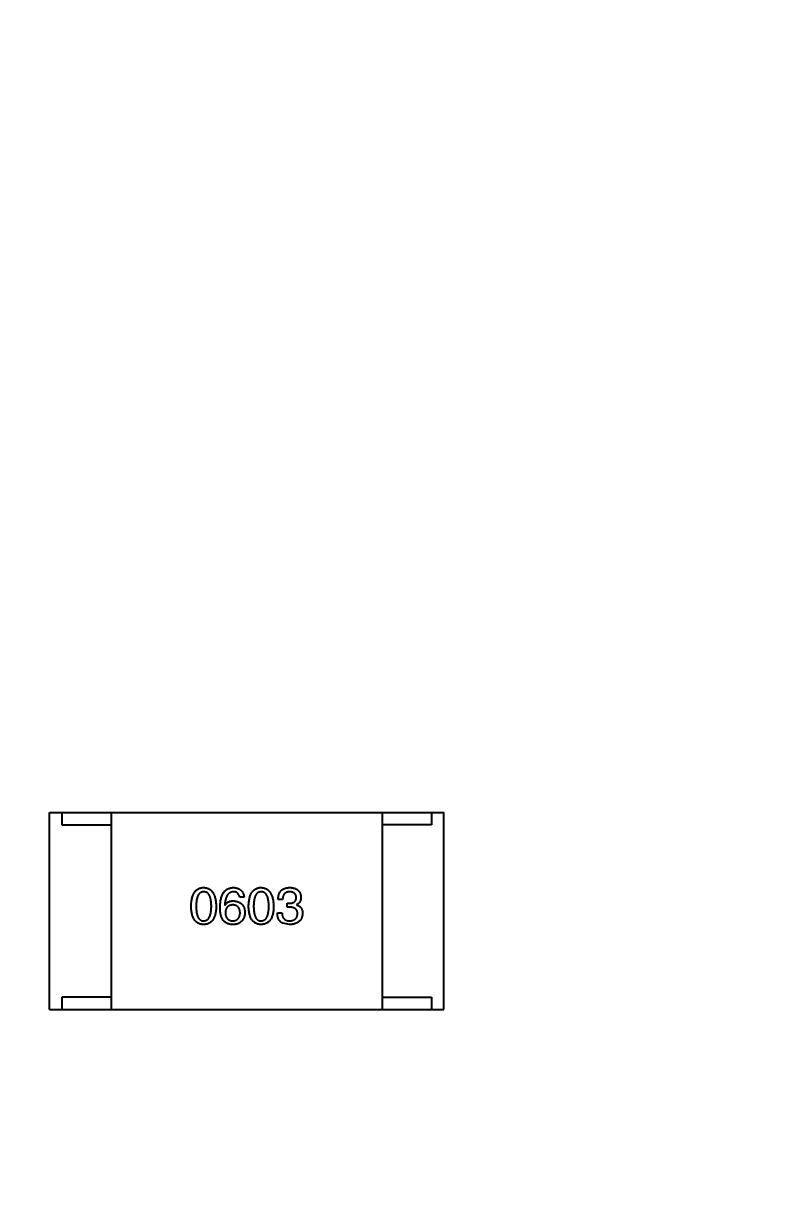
# Model space of a CAD drawing. Header units: inches. Extents: x -36 to 490, y -51 to 98.
# Drawn here: x 424.287 to 427.315, y 30.587 to 35.327 of the extents above; entities that cross this region are included whole.
import ezdxf

# ---------------------------------------------------------------- set-up
doc = ezdxf.new("R2010")
doc.units = ezdxf.units.IN
doc.header["$LTSCALE"] = 1.21
doc.header["$MEASUREMENT"] = 0
doc.header["$PDMODE"] = 3
doc.header["$PDSIZE"] = 0.3125
doc.layers.get('0').update_dxf_attribs({"linetype": 'CONTINUOUS'})
doc.layers.get('Defpoints').update_dxf_attribs({"linetype": 'CONTINUOUS'})
doc.layers.add('DIM', color=3, linetype='CONTINUOUS')
doc.styles.get("Standard").update_dxf_attribs({"font": 'txt', "width": 0.8})
doc.dimstyles.get("Standard").update_dxf_attribs({"dimtxt": 0.15625, "dimasz": 0.1875, "dimexe": 0.125, "dimexo": 0.0625, "dimgap": 0.09, "dimtad": 0, "dimtih": 1, "dimtoh": 1, "dimzin": 4, "dimdsep": 46, "dimtxsty": 'Standard', "dimblk": '_FILLED', "dimblk1": '_FILLED', "dimblk2": '_FILLED', "dimcen": 0.09, "dimazin": 1, "dimtp": 0.01, "dimtm": 0.01, "dimtfac": 1, "dimtofl": 0, "dimtmove": 0, "dimatfit": 3, "dimldrblk": '_FILLED', "dimfxl": 1, "dimtolj": 1, "dimtzin": 4, "dimarcsym": 0})

# ---------------------------------------------------------------- blocks, each defined once
blk = doc.blocks.new('_FILLED')
at = {"color": 0, "linetype": 'ByBlock'}
blk.add_solid([(0, 0), (-1, 0.1667), (-1, -0.1667)], dxfattribs=at)
blk = doc.blocks.new('*D70')
at = {"layer": 'Defpoints', "color": 0}
for p in [(406.8003, 41.9888), (406.8003, -7.0611), (488.6342, -7.0611)]:
    blk.add_point(p, dxfattribs=at)
at = {"layer": 'DIM', "color": 0, "lineweight": -2}
for p, q in [((406.8628, 41.9888), (488.7592, 41.9888)), ((488.6342, 39.4488), (488.6342, 21.3872)), ((488.6342, -4.5211), (488.6342, 13.5405)), ((406.8628, -7.0611), (488.7592, -7.0611))]:
    blk.add_line(p, q, dxfattribs=at)
at = {"layer": 'DIM', "color": 0, "lineweight": -2, "xscale": 2.54, "yscale": 2.54, "zscale": 2.54}
for p, rotation in [((488.6342, 41.9888), 90), ((488.6342, -7.0611), 270)]:
    blk.add_blockref('_FILLED', p, dxfattribs=dict(at, rotation=rotation))
at = {"layer": 'DIM', "color": 0, "insert": (488.6342, 17.4638), "char_height": 2.5, "attachment_point": 5, "rotation": 90, "line_spacing_factor": 2.5}
blk.add_mtext('\\A1;49.05', dxfattribs=at)

msp = doc.modelspace()

# ---------------------------------------------------------------- linework, layer by layer
at = {"color": 7, "linetype": 'Continuous'}
for p, q in [((424.3932, 32.1255), (425.9932, 32.1255)), ((424.3932, 31.3255), (424.3932, 32.1255)), ((424.4432, 32.1255), (424.4432, 32.0755)), ((424.6432, 32.1255), (424.6432, 31.3255)), ((425.7432, 32.1255), (425.7432, 31.3255)), ((425.9432, 32.1255), (425.9432, 32.0755)), ((425.9932, 31.3255), (425.9932, 32.1255)), ((424.4432, 32.0755), (424.6432, 32.0755)), ((425.9432, 32.0755), (425.7432, 32.0755)), ((425.1824, 31.7813), (425.1644, 31.7813)), ((425.3385, 31.7723), (425.3205, 31.7723)), ((425.1037, 31.7494), (425.1045, 31.7485)), ((425.3172, 31.7182), (425.336, 31.7182)), ((425.3565, 31.7567), (425.3664, 31.7567)), ((425.3565, 31.7412), (425.3565, 31.7567)), ((425.3655, 31.7412), (425.3565, 31.7412)), ((425.3951, 31.751), (425.3951, 31.7502)), ((425.3664, 31.6707), (425.3393, 31.6756)), ((424.6432, 31.3755), (424.4432, 31.3755)), ((424.4432, 31.3755), (424.4432, 31.3255)), ((425.7432, 31.3755), (425.9432, 31.3755)), ((425.9432, 31.3755), (425.9432, 31.3255)), ((424.3932, 31.3255), (425.9932, 31.3255))]:
    msp.add_line(p, q, dxfattribs=at)
for points, knots in [([(424.9675, 31.7444), (424.9676, 31.7475), (424.9678, 31.7534), (424.9685, 31.762), (424.9696, 31.7699), (424.9711, 31.7773), (424.973, 31.7842), (424.9753, 31.7904), (424.9778, 31.7961), (424.9809, 31.8012), (424.9842, 31.8057), (424.988, 31.8096), (424.9921, 31.813), (424.9966, 31.8157), (425.0015, 31.8178), (425.0068, 31.8194), (425.0124, 31.8204), (425.0163, 31.8206), (425.0183, 31.8207)], [0, 0, 0, 0, 0.088823, 0.172287, 0.250296, 0.323438, 0.392244, 0.456221, 0.516635, 0.573871, 0.628, 0.680335, 0.731489, 0.782557, 0.834044, 0.886738, 0.942089, 1, 1, 1, 1]), ([(425.0183, 31.8207), (425.0202, 31.8205), (425.0241, 31.8203), (425.0296, 31.8192), (425.0348, 31.8176), (425.0396, 31.8154), (425.0441, 31.8126), (425.0482, 31.8092), (425.0519, 31.8053), (425.0553, 31.8008), (425.0583, 31.7957), (425.0609, 31.79), (425.0632, 31.7838), (425.0651, 31.777), (425.0666, 31.7697), (425.0679, 31.7618), (425.0687, 31.7533), (425.069, 31.7475), (425.0691, 31.7444)], [0, 0, 0, 0, 0.057415, 0.112361, 0.16496, 0.216437, 0.267441, 0.318839, 0.371478, 0.426325, 0.483626, 0.544235, 0.608673, 0.677374, 0.750405, 0.828394, 0.911525, 1, 1, 1, 1]), ([(425.0849, 31.7412), (425.0849, 31.7443), (425.0851, 31.7504), (425.086, 31.7593), (425.0871, 31.7675), (425.0887, 31.7752), (425.0907, 31.7823), (425.0931, 31.7888), (425.0959, 31.7947), (425.0991, 31.7999), (425.1026, 31.8047), (425.1066, 31.8088), (425.111, 31.8123), (425.1159, 31.8152), (425.1211, 31.8175), (425.1267, 31.8192), (425.1327, 31.8203), (425.1368, 31.8205), (425.1389, 31.8207)], [0, 0, 0, 0, 0.087517, 0.169686, 0.246944, 0.319347, 0.387088, 0.450961, 0.511075, 0.567974, 0.622351, 0.675039, 0.726853, 0.778688, 0.83093, 0.884738, 0.941043, 1, 1, 1, 1]), ([(425.1389, 31.8207), (425.1405, 31.8205), (425.1437, 31.8203), (425.1482, 31.8196), (425.1524, 31.8186), (425.1564, 31.8174), (425.1601, 31.8159), (425.1635, 31.8141), (425.1666, 31.812), (425.1695, 31.8097), (425.1721, 31.8071), (425.1744, 31.8042), (425.1765, 31.801), (425.1782, 31.7976), (425.1797, 31.7939), (425.1809, 31.7899), (425.1818, 31.7857), (425.1822, 31.7828), (425.1824, 31.7813)], [0, 0, 0, 0, 0.073784, 0.144317, 0.211047, 0.274818, 0.336501, 0.395724, 0.453465, 0.510016, 0.566585, 0.622844, 0.680328, 0.739335, 0.800408, 0.863904, 0.93053, 1, 1, 1, 1]), ([(425.2006, 31.7444), (425.2007, 31.7475), (425.2009, 31.7534), (425.2017, 31.762), (425.2028, 31.7699), (425.2043, 31.7773), (425.2061, 31.7842), (425.2084, 31.7904), (425.211, 31.7961), (425.214, 31.8012), (425.2174, 31.8057), (425.2211, 31.8096), (425.2252, 31.813), (425.2298, 31.8157), (425.2347, 31.8178), (425.2399, 31.8194), (425.2456, 31.8204), (425.2494, 31.8206), (425.2514, 31.8207)], [0, 0, 0, 0, 0.088823, 0.172287, 0.250296, 0.323438, 0.392244, 0.456221, 0.516635, 0.573871, 0.628, 0.680335, 0.731489, 0.782557, 0.834044, 0.886738, 0.942089, 1, 1, 1, 1]), ([(425.2514, 31.8207), (425.2534, 31.8205), (425.2572, 31.8203), (425.2628, 31.8192), (425.2679, 31.8176), (425.2728, 31.8154), (425.2772, 31.8126), (425.2813, 31.8092), (425.2851, 31.8053), (425.2884, 31.8008), (425.2915, 31.7957), (425.2941, 31.79), (425.2964, 31.7838), (425.2983, 31.777), (425.2998, 31.7697), (425.301, 31.7618), (425.3019, 31.7533), (425.3021, 31.7475), (425.3022, 31.7444)], [0, 0, 0, 0, 0.057415, 0.112361, 0.16496, 0.216437, 0.267441, 0.318839, 0.371478, 0.426325, 0.483626, 0.544235, 0.608673, 0.677374, 0.750405, 0.828394, 0.911525, 1, 1, 1, 1]), ([(425.3205, 31.7723), (425.3205, 31.7742), (425.3206, 31.778), (425.3213, 31.7834), (425.3223, 31.7884), (425.3236, 31.7931), (425.3254, 31.7974), (425.3274, 31.8014), (425.3299, 31.805), (425.3327, 31.8082), (425.3359, 31.8111), (425.3394, 31.8136), (425.3433, 31.8157), (425.3476, 31.8174), (425.3522, 31.8188), (425.3571, 31.8198), (425.3624, 31.8205), (425.3661, 31.8206), (425.368, 31.8207)], [0, 0, 0, 0, 0.074804, 0.144899, 0.211458, 0.274554, 0.334363, 0.392059, 0.448123, 0.503024, 0.558154, 0.613471, 0.670844, 0.729926, 0.792003, 0.857405, 0.926768, 1, 1, 1, 1]), ([(425.368, 31.8207), (425.3697, 31.8206), (425.3731, 31.8204), (425.3779, 31.8197), (425.3825, 31.8189), (425.3867, 31.8177), (425.3907, 31.8163), (425.3943, 31.8145), (425.3976, 31.8126), (425.4006, 31.8103), (425.4033, 31.8077), (425.4056, 31.8049), (425.4077, 31.8018), (425.4094, 31.7984), (425.4108, 31.7947), (425.4119, 31.7908), (425.4127, 31.7865), (425.413, 31.7836), (425.4131, 31.7821)], [0, 0, 0, 0, 0.077845, 0.151584, 0.221397, 0.287366, 0.350104, 0.410398, 0.467998, 0.524388, 0.579979, 0.635152, 0.690917, 0.747936, 0.806661, 0.867861, 0.932479, 1, 1, 1, 1]), ([(425.0183, 31.8035), (425.017, 31.8034), (425.0147, 31.8033), (425.0112, 31.8026), (425.0079, 31.8015), (425.0049, 31.7998), (425.0022, 31.7977), (424.9997, 31.7952), (424.9974, 31.7921), (424.9954, 31.7886), (424.9936, 31.7847), (424.9921, 31.7803), (424.9909, 31.7754), (424.9897, 31.7701), (424.9889, 31.7644), (424.9884, 31.7581), (424.988, 31.7514), (424.988, 31.7468), (424.9879, 31.7444)], [0, 0, 0, 0, 0.049764, 0.097007, 0.143217, 0.188577, 0.235116, 0.282997, 0.333719, 0.387776, 0.445989, 0.508679, 0.576563, 0.649481, 0.728235, 0.812722, 0.903548, 1, 1, 1, 1]), ([(425.0494, 31.7444), (425.0494, 31.7468), (425.0494, 31.7514), (425.049, 31.7581), (425.0484, 31.7644), (425.0476, 31.7701), (425.0465, 31.7754), (425.0452, 31.7803), (425.0436, 31.7847), (425.0418, 31.7887), (425.0397, 31.7921), (425.0374, 31.7952), (425.0348, 31.7977), (425.032, 31.7998), (425.0289, 31.8015), (425.0256, 31.8026), (425.022, 31.8033), (425.0195, 31.8034), (425.0183, 31.8035)], [0, 0, 0, 0, 0.095719, 0.185854, 0.269738, 0.347952, 0.420315, 0.487894, 0.550245, 0.608186, 0.662454, 0.713283, 0.761375, 0.808209, 0.854301, 0.901312, 0.949396, 1, 1, 1, 1]), ([(425.1389, 31.8035), (425.1376, 31.8034), (425.1351, 31.8032), (425.1314, 31.8023), (425.1279, 31.8012), (425.1247, 31.7995), (425.1217, 31.7975), (425.1189, 31.7951), (425.1164, 31.7923), (425.114, 31.7891), (425.112, 31.7855), (425.1101, 31.7815), (425.1085, 31.7771), (425.1071, 31.7723), (425.1059, 31.7671), (425.1049, 31.7616), (425.1042, 31.7556), (425.1039, 31.7515), (425.1037, 31.7494)], [0, 0, 0, 0, 0.054741, 0.107075, 0.158339, 0.208382, 0.258772, 0.310045, 0.362765, 0.417822, 0.475982, 0.537466, 0.602901, 0.673037, 0.747247, 0.826291, 0.910782, 1, 1, 1, 1]), ([(425.1045, 31.7485), (425.1054, 31.75), (425.1071, 31.7528), (425.1102, 31.7565), (425.1139, 31.7596), (425.118, 31.7622), (425.1226, 31.7641), (425.1277, 31.7656), (425.1332, 31.7664), (425.137, 31.7665), (425.1389, 31.7666)], [0, 0, 0, 0, 0.122276, 0.239997, 0.35611, 0.473903, 0.59404, 0.720428, 0.855383, 1, 1, 1, 1]), ([(425.1644, 31.7813), (425.164, 31.7831), (425.1632, 31.7864), (425.1614, 31.791), (425.159, 31.7948), (425.1561, 31.798), (425.1525, 31.8005), (425.1485, 31.8022), (425.1439, 31.8033), (425.1406, 31.8034), (425.1389, 31.8035)], [0, 0, 0, 0, 0.1439, 0.274233, 0.394478, 0.509388, 0.621911, 0.738504, 0.863414, 1, 1, 1, 1]), ([(425.1389, 31.7666), (425.1408, 31.7664), (425.1443, 31.7661), (425.1495, 31.7652), (425.1543, 31.764), (425.1587, 31.7625), (425.1629, 31.7607), (425.1667, 31.7586), (425.1701, 31.7561), (425.1732, 31.7533), (425.176, 31.7502), (425.1784, 31.7468), (425.1805, 31.7431), (425.1822, 31.739), (425.1836, 31.7347), (425.1847, 31.73), (425.1854, 31.725), (425.1856, 31.7216), (425.1857, 31.7198)], [0, 0, 0, 0, 0.074228, 0.144548, 0.211288, 0.274576, 0.335162, 0.393915, 0.450599, 0.506657, 0.562409, 0.618617, 0.676096, 0.735061, 0.79654, 0.860906, 0.928473, 1, 1, 1, 1]), ([(425.2514, 31.8035), (425.2502, 31.8034), (425.2478, 31.8033), (425.2443, 31.8026), (425.2411, 31.8015), (425.2381, 31.7998), (425.2354, 31.7977), (425.2328, 31.7952), (425.2306, 31.7921), (425.2286, 31.7886), (425.2268, 31.7847), (425.2252, 31.7803), (425.224, 31.7754), (425.2229, 31.7701), (425.2221, 31.7644), (425.2215, 31.7581), (425.2212, 31.7514), (425.2211, 31.7468), (425.2211, 31.7444)], [0, 0, 0, 0, 0.049764, 0.097007, 0.143217, 0.188577, 0.235116, 0.282997, 0.333719, 0.387776, 0.445989, 0.508679, 0.576563, 0.649481, 0.728235, 0.812722, 0.903548, 1, 1, 1, 1]), ([(425.2826, 31.7444), (425.2826, 31.7468), (425.2825, 31.7514), (425.2821, 31.7581), (425.2815, 31.7644), (425.2807, 31.7701), (425.2796, 31.7754), (425.2783, 31.7803), (425.2767, 31.7847), (425.2749, 31.7887), (425.2728, 31.7921), (425.2705, 31.7952), (425.2679, 31.7977), (425.2651, 31.7998), (425.262, 31.8015), (425.2587, 31.8026), (425.2551, 31.8033), (425.2527, 31.8034), (425.2514, 31.8035)], [0, 0, 0, 0, 0.095719, 0.185854, 0.269738, 0.347952, 0.420315, 0.487894, 0.550245, 0.608186, 0.662454, 0.713283, 0.761375, 0.808209, 0.854301, 0.901312, 0.949396, 1, 1, 1, 1]), ([(425.3672, 31.8035), (425.3661, 31.8034), (425.3639, 31.8034), (425.3607, 31.803), (425.3577, 31.8024), (425.355, 31.8016), (425.3524, 31.8005), (425.3501, 31.7991), (425.3479, 31.7976), (425.346, 31.7957), (425.3443, 31.7936), (425.3429, 31.7913), (425.3416, 31.7887), (425.3405, 31.7859), (425.3397, 31.7828), (425.3391, 31.7795), (425.3386, 31.776), (425.3385, 31.7736), (425.3385, 31.7723)], [0, 0, 0, 0, 0.069877, 0.136363, 0.198671, 0.257968, 0.315462, 0.370709, 0.425568, 0.479847, 0.535753, 0.592303, 0.651386, 0.713311, 0.778642, 0.84836, 0.921866, 1, 1, 1, 1]), ([(425.3664, 31.7567), (425.3675, 31.7568), (425.3696, 31.7569), (425.3727, 31.7572), (425.3755, 31.7578), (425.3782, 31.7585), (425.3807, 31.7593), (425.383, 31.7604), (425.385, 31.7616), (425.3869, 31.763), (425.3885, 31.7646), (425.39, 31.7664), (425.3912, 31.7683), (425.3922, 31.7704), (425.3931, 31.7727), (425.3937, 31.7751), (425.3941, 31.7778), (425.3942, 31.7796), (425.3942, 31.7805)], [0, 0, 0, 0, 0.079415, 0.154091, 0.22508, 0.29186, 0.355026, 0.415127, 0.472418, 0.528511, 0.583551, 0.638361, 0.693547, 0.750023, 0.807857, 0.868401, 0.932259, 1, 1, 1, 1]), ([(425.3942, 31.7805), (425.3941, 31.7814), (425.394, 31.7831), (425.3935, 31.7857), (425.3928, 31.788), (425.392, 31.7902), (425.3909, 31.7923), (425.3897, 31.7941), (425.3883, 31.7958), (425.3867, 31.7973), (425.3849, 31.7987), (425.3829, 31.7999), (425.3807, 31.8009), (425.3784, 31.8018), (425.3758, 31.8024), (425.3731, 31.8029), (425.3702, 31.8033), (425.3682, 31.8034), (425.3672, 31.8035)], [0, 0, 0, 0, 0.067655, 0.132224, 0.194132, 0.253145, 0.309858, 0.366002, 0.421361, 0.47702, 0.532632, 0.590536, 0.65067, 0.713258, 0.779588, 0.848803, 0.921949, 1, 1, 1, 1]), ([(425.4131, 31.7821), (425.413, 31.7803), (425.4129, 31.7768), (425.4121, 31.7717), (425.4107, 31.767), (425.4087, 31.7628), (425.4061, 31.7591), (425.403, 31.7559), (425.3993, 31.7531), (425.3965, 31.7517), (425.3951, 31.751)], [0, 0, 0, 0, 0.143686, 0.277942, 0.40333, 0.521785, 0.638573, 0.755208, 0.874773, 1, 1, 1, 1]), ([(425.0183, 31.6707), (425.0163, 31.6708), (425.0124, 31.6709), (425.0068, 31.6719), (425.0015, 31.6734), (424.9966, 31.6755), (424.9921, 31.6781), (424.988, 31.6814), (424.9842, 31.6851), (424.9809, 31.6895), (424.9778, 31.6944), (424.9753, 31.6999), (424.973, 31.706), (424.9711, 31.7126), (424.9696, 31.7198), (424.9685, 31.7275), (424.9678, 31.7358), (424.9676, 31.7415), (424.9675, 31.7444)], [0, 0, 0, 0, 0.059135, 0.115606, 0.169241, 0.221578, 0.273261, 0.324749, 0.377329, 0.431642, 0.488541, 0.548597, 0.612232, 0.680174, 0.752504, 0.829777, 0.912307, 1, 1, 1, 1]), ([(424.9879, 31.7444), (424.988, 31.7421), (424.988, 31.7374), (424.9884, 31.7307), (424.9889, 31.7245), (424.9897, 31.7187), (424.9909, 31.7134), (424.9921, 31.7086), (424.9936, 31.7042), (424.9954, 31.7002), (424.9974, 31.6967), (424.9997, 31.6937), (425.0022, 31.6911), (425.005, 31.6891), (425.0079, 31.6874), (425.0112, 31.6862), (425.0147, 31.6856), (425.017, 31.6855), (425.0183, 31.6854)], [0, 0, 0, 0, 0.096457, 0.187288, 0.27178, 0.350132, 0.423455, 0.491343, 0.554037, 0.612253, 0.666313, 0.717038, 0.764921, 0.811214, 0.856775, 0.902988, 0.950234, 1, 1, 1, 1]), ([(425.0183, 31.6854), (425.0195, 31.6855), (425.022, 31.6857), (425.0256, 31.6864), (425.0289, 31.6877), (425.032, 31.6894), (425.0348, 31.6915), (425.0373, 31.6941), (425.0397, 31.6971), (425.0417, 31.7006), (425.0436, 31.7046), (425.0451, 31.7089), (425.0465, 31.7138), (425.0476, 31.719), (425.0484, 31.7248), (425.049, 31.7309), (425.0494, 31.7375), (425.0494, 31.7421), (425.0494, 31.7444)], [0, 0, 0, 0, 0.050879, 0.099377, 0.146973, 0.193618, 0.240619, 0.289461, 0.34047, 0.395283, 0.453059, 0.515633, 0.582666, 0.655287, 0.732971, 0.815933, 0.905166, 1, 1, 1, 1]), ([(425.0691, 31.7444), (425.069, 31.7415), (425.0688, 31.7358), (425.068, 31.7275), (425.0669, 31.7198), (425.0654, 31.7126), (425.0635, 31.706), (425.0613, 31.6999), (425.0587, 31.6945), (425.0557, 31.6895), (425.0523, 31.6852), (425.0486, 31.6814), (425.0444, 31.6781), (425.0399, 31.6755), (425.035, 31.6734), (425.0298, 31.6719), (425.0241, 31.6709), (425.0203, 31.6708), (425.0183, 31.6707)], [0, 0, 0, 0, 0.08769, 0.170218, 0.24749, 0.319818, 0.387758, 0.451391, 0.511445, 0.568185, 0.622681, 0.67526, 0.726746, 0.778428, 0.830764, 0.884397, 0.940866, 1, 1, 1, 1]), ([(425.0955, 31.6903), (425.0946, 31.6919), (425.0929, 31.6951), (425.0907, 31.7003), (425.0889, 31.706), (425.0874, 31.7122), (425.0862, 31.7188), (425.0855, 31.7258), (425.0849, 31.7333), (425.0849, 31.7385), (425.0849, 31.7412)], [0, 0, 0, 0, 0.101889, 0.209155, 0.322694, 0.442863, 0.569758, 0.70479, 0.848502, 1, 1, 1, 1]), ([(425.1365, 31.7502), (425.1353, 31.7501), (425.1331, 31.75), (425.1298, 31.7496), (425.1267, 31.7489), (425.1239, 31.7479), (425.1212, 31.7468), (425.1188, 31.7453), (425.1165, 31.7437), (425.1145, 31.7418), (425.1127, 31.7397), (425.1112, 31.7373), (425.1098, 31.7347), (425.1086, 31.7319), (425.1077, 31.7288), (425.1069, 31.7255), (425.1064, 31.7219), (425.1062, 31.7195), (425.1062, 31.7182)], [0, 0, 0, 0, 0.070453, 0.136523, 0.199866, 0.260392, 0.318446, 0.374657, 0.430182, 0.485556, 0.541071, 0.598396, 0.657208, 0.718642, 0.783247, 0.851631, 0.923928, 1, 1, 1, 1]), ([(425.1062, 31.7182), (425.1062, 31.7169), (425.1064, 31.7144), (425.107, 31.7108), (425.1077, 31.7074), (425.1087, 31.7042), (425.1098, 31.7013), (425.1113, 31.6986), (425.1129, 31.6962), (425.1148, 31.694), (425.1168, 31.692), (425.1191, 31.6904), (425.1216, 31.6889), (425.1243, 31.6877), (425.1272, 31.6867), (425.1304, 31.6861), (425.1338, 31.6856), (425.1361, 31.6855), (425.1373, 31.6854)], [0, 0, 0, 0, 0.076467, 0.148148, 0.216496, 0.280559, 0.342274, 0.401168, 0.458322, 0.514073, 0.569257, 0.62465, 0.68124, 0.739113, 0.799947, 0.862804, 0.929597, 1, 1, 1, 1]), ([(425.166, 31.719), (425.1659, 31.7203), (425.1657, 31.7226), (425.1652, 31.7261), (425.1645, 31.7293), (425.1636, 31.7323), (425.1625, 31.7351), (425.1612, 31.7376), (425.1596, 31.7399), (425.1579, 31.742), (425.1559, 31.7438), (425.1537, 31.7455), (425.1513, 31.7468), (425.1488, 31.748), (425.146, 31.7489), (425.143, 31.7496), (425.1398, 31.75), (425.1376, 31.7501), (425.1365, 31.7502)], [0, 0, 0, 0, 0.076288, 0.14871, 0.216387, 0.281386, 0.342528, 0.402111, 0.4591, 0.514852, 0.569974, 0.625644, 0.682226, 0.740156, 0.800362, 0.863471, 0.930116, 1, 1, 1, 1]), ([(425.1373, 31.6854), (425.1384, 31.6855), (425.1405, 31.6857), (425.1436, 31.6862), (425.1465, 31.687), (425.1492, 31.6881), (425.1517, 31.6893), (425.1541, 31.6909), (425.1562, 31.6926), (425.1581, 31.6946), (425.1598, 31.6969), (425.1613, 31.6993), (425.1626, 31.702), (425.1637, 31.705), (425.1645, 31.7082), (425.1652, 31.7116), (425.1658, 31.7152), (425.1659, 31.7177), (425.166, 31.719)], [0, 0, 0, 0, 0.066682, 0.130303, 0.190802, 0.248749, 0.30534, 0.361219, 0.415721, 0.471765, 0.528279, 0.586428, 0.64659, 0.710143, 0.776461, 0.846692, 0.921137, 1, 1, 1, 1]), ([(425.1857, 31.7198), (425.1856, 31.7181), (425.1855, 31.7146), (425.1848, 31.7096), (425.1837, 31.7047), (425.1821, 31.6999), (425.18, 31.6954), (425.1774, 31.691), (425.1744, 31.6868), (425.1721, 31.6843), (425.1709, 31.683)], [0, 0, 0, 0, 0.12904, 0.253809, 0.377066, 0.499122, 0.621469, 0.744665, 0.870607, 1, 1, 1, 1]), ([(425.2514, 31.6707), (425.2494, 31.6708), (425.2456, 31.6709), (425.2399, 31.6719), (425.2347, 31.6734), (425.2298, 31.6755), (425.2253, 31.6781), (425.2211, 31.6814), (425.2174, 31.6851), (425.214, 31.6895), (425.211, 31.6944), (425.2084, 31.6999), (425.2062, 31.706), (425.2043, 31.7126), (425.2028, 31.7198), (425.2017, 31.7275), (425.2009, 31.7358), (425.2007, 31.7415), (425.2006, 31.7444)], [0, 0, 0, 0, 0.059135, 0.115606, 0.169241, 0.221578, 0.273261, 0.324749, 0.377329, 0.431642, 0.488541, 0.548597, 0.612232, 0.680174, 0.752504, 0.829777, 0.912307, 1, 1, 1, 1]), ([(425.2211, 31.7444), (425.2211, 31.7421), (425.2212, 31.7374), (425.2215, 31.7307), (425.2221, 31.7245), (425.2229, 31.7187), (425.224, 31.7134), (425.2252, 31.7086), (425.2268, 31.7042), (425.2286, 31.7002), (425.2306, 31.6967), (425.2328, 31.6937), (425.2353, 31.6911), (425.2381, 31.6891), (425.2411, 31.6874), (425.2443, 31.6862), (425.2478, 31.6856), (425.2502, 31.6855), (425.2514, 31.6854)], [0, 0, 0, 0, 0.096457, 0.187288, 0.27178, 0.350132, 0.423455, 0.491343, 0.554037, 0.612253, 0.666313, 0.717038, 0.764921, 0.811214, 0.856775, 0.902988, 0.950234, 1, 1, 1, 1]), ([(425.2514, 31.6854), (425.2527, 31.6855), (425.2551, 31.6857), (425.2587, 31.6864), (425.262, 31.6877), (425.2651, 31.6894), (425.2679, 31.6915), (425.2705, 31.6941), (425.2728, 31.6971), (425.2749, 31.7006), (425.2767, 31.7046), (425.2783, 31.7089), (425.2796, 31.7138), (425.2807, 31.719), (425.2815, 31.7248), (425.2821, 31.7309), (425.2825, 31.7375), (425.2826, 31.7421), (425.2826, 31.7444)], [0, 0, 0, 0, 0.050879, 0.099377, 0.146973, 0.193618, 0.240619, 0.289461, 0.34047, 0.395283, 0.453059, 0.515633, 0.582666, 0.655287, 0.732971, 0.815933, 0.905166, 1, 1, 1, 1]), ([(425.3022, 31.7444), (425.3021, 31.7415), (425.3019, 31.7358), (425.3012, 31.7275), (425.3001, 31.7198), (425.2986, 31.7126), (425.2967, 31.706), (425.2945, 31.6999), (425.2919, 31.6945), (425.2889, 31.6895), (425.2855, 31.6852), (425.2817, 31.6814), (425.2776, 31.6781), (425.2731, 31.6755), (425.2682, 31.6734), (425.2629, 31.6719), (425.2573, 31.6709), (425.2534, 31.6708), (425.2514, 31.6707)], [0, 0, 0, 0, 0.08769, 0.170218, 0.24749, 0.319818, 0.387758, 0.451391, 0.511445, 0.568185, 0.622681, 0.67526, 0.726746, 0.778428, 0.830764, 0.884397, 0.940866, 1, 1, 1, 1]), ([(425.3393, 31.6756), (425.3384, 31.676), (425.3367, 31.6768), (425.3343, 31.6784), (425.332, 31.68), (425.3299, 31.6819), (425.328, 31.6839), (425.3262, 31.6862), (425.3245, 31.6886), (425.3231, 31.6912), (425.3218, 31.6939), (425.3206, 31.6969), (425.3197, 31.7), (425.3188, 31.7033), (425.3182, 31.7068), (425.3177, 31.7104), (425.3173, 31.7143), (425.3172, 31.7169), (425.3172, 31.7182)], [0, 0, 0, 0, 0.056906, 0.113264, 0.168825, 0.223843, 0.279195, 0.335267, 0.392098, 0.450414, 0.51054, 0.572219, 0.636652, 0.703156, 0.773102, 0.845505, 0.921063, 1, 1, 1, 1]), ([(425.336, 31.7182), (425.3361, 31.7169), (425.3362, 31.7143), (425.3367, 31.7106), (425.3373, 31.7071), (425.3382, 31.7039), (425.3394, 31.7009), (425.3407, 31.6982), (425.3424, 31.6958), (425.3442, 31.6936), (425.3463, 31.6917), (425.3486, 31.69), (425.3511, 31.6885), (425.3539, 31.6874), (425.3569, 31.6865), (425.3601, 31.6859), (425.3636, 31.6855), (425.366, 31.6854), (425.3672, 31.6854)], [0, 0, 0, 0, 0.07723, 0.149593, 0.217944, 0.282232, 0.34411, 0.402297, 0.458791, 0.513966, 0.568538, 0.623291, 0.679957, 0.737243, 0.798142, 0.86118, 0.928728, 1, 1, 1, 1]), ([(425.3991, 31.7141), (425.3991, 31.7152), (425.3991, 31.7173), (425.3987, 31.7204), (425.398, 31.7233), (425.3971, 31.7259), (425.3959, 31.7284), (425.3945, 31.7306), (425.3927, 31.7326), (425.3908, 31.7344), (425.3885, 31.736), (425.386, 31.7374), (425.3832, 31.7386), (425.3802, 31.7395), (425.3769, 31.7403), (425.3733, 31.7408), (425.3695, 31.7411), (425.3669, 31.7411), (425.3655, 31.7412)], [0, 0, 0, 0, 0.066518, 0.129194, 0.188613, 0.245254, 0.300032, 0.353805, 0.407079, 0.461108, 0.516272, 0.574141, 0.634837, 0.699275, 0.767504, 0.840272, 0.917505, 1, 1, 1, 1]), ([(425.4196, 31.7166), (425.4195, 31.7148), (425.4193, 31.7113), (425.4184, 31.7062), (425.4171, 31.7015), (425.4155, 31.6971), (425.4135, 31.6931), (425.4111, 31.6893), (425.4083, 31.6859), (425.4051, 31.6829), (425.4016, 31.6802), (425.3977, 31.6778), (425.3934, 31.6757), (425.3887, 31.6741), (425.3836, 31.6727), (425.3782, 31.6716), (425.3724, 31.6709), (425.3684, 31.6708), (425.3664, 31.6707)], [0, 0, 0, 0, 0.068236, 0.132937, 0.194125, 0.253174, 0.310181, 0.365986, 0.421096, 0.476216, 0.532352, 0.590232, 0.649824, 0.71274, 0.778406, 0.848058, 0.921922, 1, 1, 1, 1]), ([(425.3672, 31.6854), (425.3684, 31.6855), (425.3708, 31.6857), (425.3743, 31.6862), (425.3775, 31.6869), (425.3805, 31.6878), (425.3833, 31.6888), (425.3859, 31.6902), (425.3882, 31.6917), (425.3904, 31.6934), (425.3922, 31.6953), (425.394, 31.6974), (425.3954, 31.6997), (425.3966, 31.7022), (425.3976, 31.7049), (425.3983, 31.7078), (425.3989, 31.7109), (425.3991, 31.713), (425.3991, 31.7141)], [0, 0, 0, 0, 0.076694, 0.149502, 0.218019, 0.283183, 0.345589, 0.405199, 0.462852, 0.519478, 0.575313, 0.630559, 0.687006, 0.744638, 0.804006, 0.866059, 0.931486, 1, 1, 1, 1]), ([(425.3951, 31.7502), (425.396, 31.7498), (425.398, 31.7492), (425.4008, 31.7481), (425.4034, 31.7468), (425.4058, 31.7454), (425.408, 31.7437), (425.4101, 31.742), (425.4119, 31.7401), (425.4135, 31.7381), (425.415, 31.7359), (425.4162, 31.7336), (425.4173, 31.7311), (425.4181, 31.7285), (425.4189, 31.7257), (425.4193, 31.7228), (425.4196, 31.7197), (425.4196, 31.7176), (425.4196, 31.7166)], [0, 0, 0, 0, 0.069445, 0.136039, 0.200011, 0.261745, 0.322328, 0.381403, 0.438864, 0.496655, 0.554398, 0.612391, 0.672266, 0.733005, 0.79604, 0.861293, 0.928785, 1, 1, 1, 1]), ([(425.134, 31.6707), (425.132, 31.6708), (425.128, 31.671), (425.1222, 31.6721), (425.1167, 31.6737), (425.1117, 31.6759), (425.107, 31.6786), (425.1027, 31.682), (425.0988, 31.6859), (425.0966, 31.6888), (425.0955, 31.6903)], [0, 0, 0, 0, 0.137449, 0.267856, 0.393219, 0.514735, 0.63397, 0.753734, 0.874967, 1, 1, 1, 1]), ([(425.1709, 31.683), (425.17, 31.6819), (425.1681, 31.6798), (425.1646, 31.6772), (425.1607, 31.675), (425.1563, 31.6732), (425.1514, 31.6719), (425.146, 31.671), (425.1402, 31.6706), (425.1361, 31.6706), (425.134, 31.6707)], [0, 0, 0, 0, 0.105033, 0.21147, 0.321511, 0.438526, 0.563605, 0.698055, 0.843218, 1, 1, 1, 1])]:
    msp.add_open_spline(points, degree=3, knots=knots, dxfattribs=at)

# ---------------------------------------------------------------- dimensions: what is measured, and where the dimension line sits
at = {"layer": 'DIM'}
dim = msp.add_linear_dim(base=(488.6342, -7.0611), p1=(406.8003, 41.9888), p2=(406.8003, -7.0611), angle=90, dimstyle='Standard', override={"dimtxt": 2.5, "dimasz": 2.54, "dimtih": 0, "dimtoh": 0, "dimzin": 0, "dimcen": 0.198, "dimadec": 0, "dimazin": 0, "dimtp": 0, "dimtm": 0, "dimtdec": 4, "dimtzin": 0}, dxfattribs=at)
dim.commit()
dim.dimension.update_dxf_attribs({"geometry": '*D70', "text_midpoint": (488.6342, 17.4638)})

doc.saveas('drawing.dxf')
